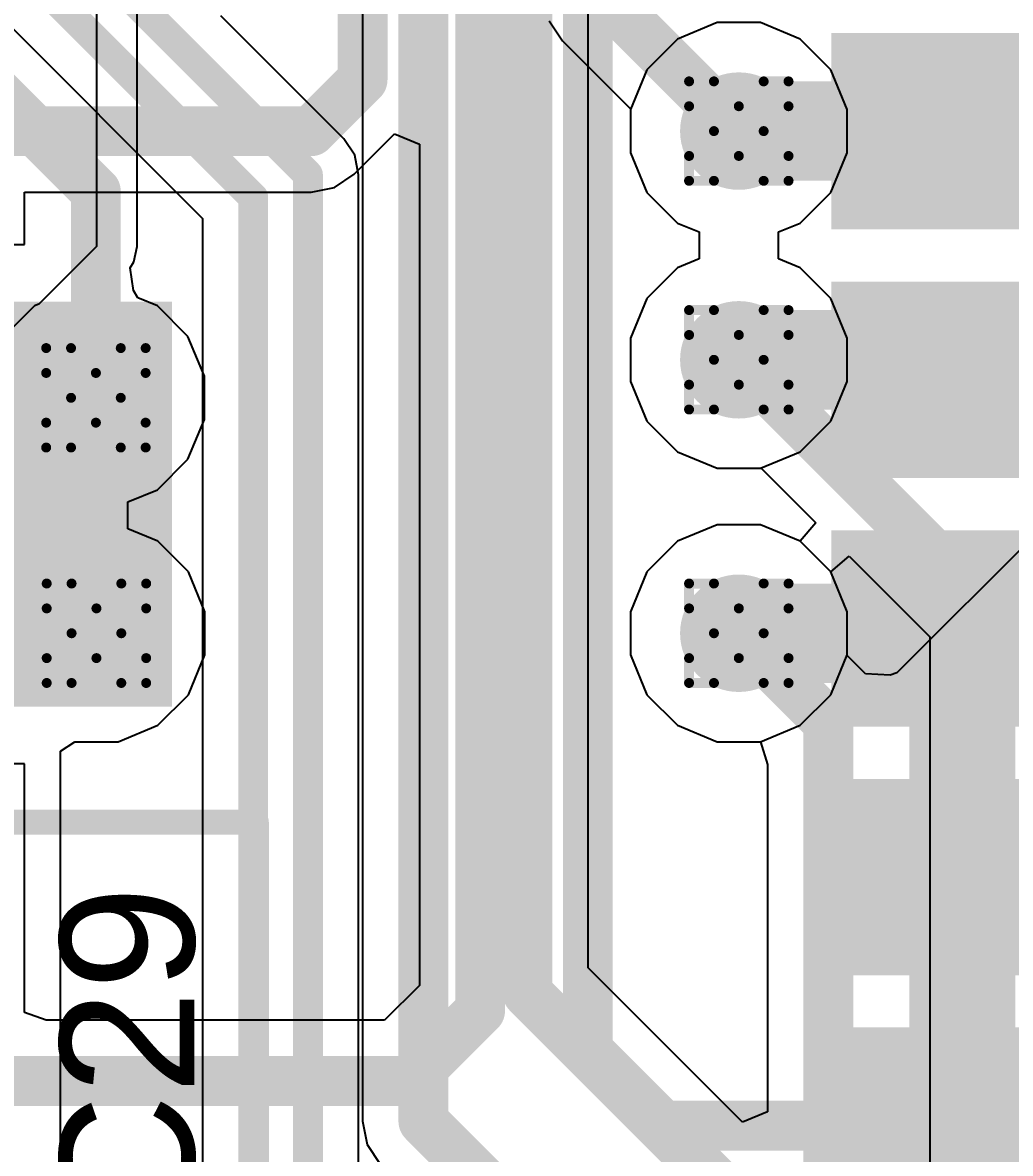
# Model space of a CAD drawing. Header units: inches. Extents: x -6 to 328, y -6 to 90.
# Drawn here: x 30.04 to 35.08, y 17.3 to 23.07 of the extents above; entities that cross this region are included whole.
import ezdxf

# ---------------------------------------------------------------- set-up
doc = ezdxf.new("R2010")
doc.units = ezdxf.units.IN
for name, color, linetype in [('Bottom Layer', 5, 'Continuous'), ('Bottom Paste', 16, 'Continuous'), ('Bottom Solder', 6, 'Continuous'), ('Drill Drawing', 1, 'Continuous'), ('GND', 76, 'Continuous'), ('PWR', 16, 'Continuous'), ('Top Layer', 1, 'Continuous'), ('Top Overlay', 2, 'Continuous'), ('Via Holes', 16, 'Continuous')]:
    doc.layers.add(name, color=color, linetype=linetype)
doc.styles.add('Arial', font='', dxfattribs={"height": 0.2})
doc.styles.get('Arial').set_extended_font_data('Arial')

# ---------------------------------------------------------------- blocks, each defined once
blk = doc.blocks.new('M55_7013242R_B_49')
at = {"layer": 'Bottom Layer'}
for points in [[(-7.385000469999999, 3.29999975), (-6.58499953, 3.29999975), (-6.58499953, 2.19999941), (-7.385000469999999, 2.19999941)], [(-6.115000469999999, 3.29999975), (-5.31499953, 3.29999975), (-5.31499953, 2.19999941), (-6.115000469999999, 2.19999941)], [(-4.84500047, 3.29999975), (-4.04499953, 3.29999975), (-4.04499953, 2.19999941), (-4.84500047, 2.19999941)], [(-3.57500047, 3.29999975), (-2.77499953, 3.29999975), (-2.77499953, 2.19999941), (-3.57500047, 2.19999941)], [(-2.30500047, 3.29999975), (-1.50499953, 3.29999975), (-1.50499953, 2.19999941), (-2.30500047, 2.19999941)]]:
    blk.add_hatch(color=5, dxfattribs=at).paths.add_polyline_path(points)
at = {"layer": 'Bottom Paste'}
for points in [[(-7.385000469999999, 3.29999975), (-6.58499953, 3.29999975), (-6.58499953, 2.19999941), (-7.385000469999999, 2.19999941)], [(-6.115000469999999, 3.29999975), (-5.31499953, 3.29999975), (-5.31499953, 2.19999941), (-6.115000469999999, 2.19999941)], [(-4.84500047, 3.29999975), (-4.04499953, 3.29999975), (-4.04499953, 2.19999941), (-4.84500047, 2.19999941)], [(-3.57500047, 3.29999975), (-2.77499953, 3.29999975), (-2.77499953, 2.19999941), (-3.57500047, 2.19999941)], [(-2.30500047, 3.29999975), (-1.50499953, 3.29999975), (-1.50499953, 2.19999941), (-2.30500047, 2.19999941)]]:
    blk.add_hatch(color=16, dxfattribs=at).paths.add_polyline_path(points)
at = {"layer": 'Bottom Solder'}
for points in [[(-7.486600469999999, 3.401599749999999), (-6.48339953, 3.401599749999999), (-6.48339953, 2.09839941), (-7.486600469999999, 2.09839941)], [(-6.216600469999999, 3.401599749999999), (-5.213399529999999, 3.401599749999999), (-5.213399529999999, 2.09839941), (-6.216600469999999, 2.09839941)], [(-4.94660047, 3.401599749999999), (-3.94339953, 3.401599749999999), (-3.94339953, 2.09839941), (-4.94660047, 2.09839941)], [(-3.676600469999999, 3.401599749999999), (-2.67339953, 3.401599749999999), (-2.67339953, 2.09839941), (-3.676600469999999, 2.09839941)], [(-2.40660047, 3.401599749999999), (-1.40339953, 3.401599749999999), (-1.40339953, 2.09839941), (-2.40660047, 2.09839941)]]:
    blk.add_hatch(color=6, dxfattribs=at).paths.add_polyline_path(points)

msp = doc.modelspace()

# ---------------------------------------------------------------- hatches: boundary and pattern name
at = {"layer": 'Bottom Layer'}
h = msp.add_hatch(color=5, dxfattribs=at)
edge = h.paths.add_edge_path()
edge.add_arc((33.6945859, 22.51943426), 0.2999994, 0, 360)
msp.add_hatch(color=5, dxfattribs=at).paths.add_polyline_path([(28.76898488, 19.57849526), (30.79898336, 19.57849526), (30.79898336, 21.64849874), (28.76898488, 21.64849874)])
h = msp.add_hatch(color=5, dxfattribs=at)
edge = h.paths.add_edge_path()
edge.add_arc((33.6945859, 21.35103426), 0.2999994, 0, 360)
h = msp.add_hatch(color=5, dxfattribs=at)
edge = h.paths.add_edge_path()
edge.add_arc((30.41104154, 21.15689952), 0.2999994, 0, 360)
h = msp.add_hatch(color=5, dxfattribs=at)
edge = h.paths.add_edge_path()
edge.add_arc((30.41369838, 19.95403426), 0.2999994, 0, 360)
h = msp.add_hatch(color=5, dxfattribs=at)
edge = h.paths.add_edge_path()
edge.add_arc((33.6945859, 19.95403426), 0.2999994, 0, 360)
at = {"layer": 'GND'}
h = msp.add_hatch(color=76, dxfattribs=at)
edge = h.paths.add_edge_path()
edge.add_arc((33.6945859, 22.51943426), 0.2999994, 0, 360)
h = msp.add_hatch(color=76, dxfattribs=at)
edge = h.paths.add_edge_path()
edge.add_arc((33.6945859, 21.35103426), 0.2999994, 0, 360)
h = msp.add_hatch(color=76, dxfattribs=at)
edge = h.paths.add_edge_path()
edge.add_arc((30.41104154, 21.15689952), 0.2999994, 0, 360)
h = msp.add_hatch(color=76, dxfattribs=at)
edge = h.paths.add_edge_path()
edge.add_arc((30.41369838, 19.95403426), 0.2999994, 0, 360)
h = msp.add_hatch(color=76, dxfattribs=at)
edge = h.paths.add_edge_path()
edge.add_arc((33.6945859, 19.95403426), 0.2999994, 0, 360)
at = {"layer": 'PWR'}
h = msp.add_hatch(color=16, dxfattribs=at)
edge = h.paths.add_edge_path()
edge.add_arc((33.6945859, 22.51943426), 0.2999994, 0, 360)
h = msp.add_hatch(color=16, dxfattribs=at)
edge = h.paths.add_edge_path()
edge.add_arc((33.6945859, 21.35103426), 0.2999994, 0, 360)
h = msp.add_hatch(color=16, dxfattribs=at)
edge = h.paths.add_edge_path()
edge.add_arc((30.41104154, 21.15689952), 0.2999994, 0, 360)
h = msp.add_hatch(color=16, dxfattribs=at)
edge = h.paths.add_edge_path()
edge.add_arc((30.41369838, 19.95403426), 0.2999994, 0, 360)
h = msp.add_hatch(color=16, dxfattribs=at)
edge = h.paths.add_edge_path()
edge.add_arc((33.6945859, 19.95403426), 0.2999994, 0, 360)
at = {"layer": 'Top Layer'}
h = msp.add_hatch(color=1, dxfattribs=at)
edge = h.paths.add_edge_path()
edge.add_arc((33.6945859, 22.51943426), 0.2999994, 0, 360)
h = msp.add_hatch(color=1, dxfattribs=at)
edge = h.paths.add_edge_path()
edge.add_arc((33.6945859, 21.35103426), 0.2999994, 0, 360)
h = msp.add_hatch(color=1, dxfattribs=at)
edge = h.paths.add_edge_path()
edge.add_arc((30.41104154, 21.15689952), 0.2999994, 0, 360)
h = msp.add_hatch(color=1, dxfattribs=at)
edge = h.paths.add_edge_path()
edge.add_arc((30.41369838, 19.95403426), 0.2999994, 0, 360)
h = msp.add_hatch(color=1, dxfattribs=at)
edge = h.paths.add_edge_path()
edge.add_arc((33.6945859, 19.95403426), 0.2999994, 0, 360)
at = {"layer": 'Via Holes'}
h = msp.add_hatch(color=7, dxfattribs=at)
edge = h.paths.add_edge_path()
edge.add_arc((33.6945859, 22.51943426), 0.1499997, 0, 360)
h = msp.add_hatch(color=7, dxfattribs=at)
edge = h.paths.add_edge_path()
edge.add_arc((33.6945859, 21.35103426), 0.1499997, 0, 360)
h = msp.add_hatch(color=7, dxfattribs=at)
edge = h.paths.add_edge_path()
edge.add_arc((30.41104154, 21.15689952), 0.1499997, 0, 360)
h = msp.add_hatch(color=7, dxfattribs=at)
edge = h.paths.add_edge_path()
edge.add_arc((30.41369838, 19.95403426), 0.1499997, 0, 360)
h = msp.add_hatch(color=7, dxfattribs=at)
edge = h.paths.add_edge_path()
edge.add_arc((33.6945859, 19.95403426), 0.1499997, 0, 360)

# ---------------------------------------------------------------- linework, layer by layer
at = {"layer": 'Bottom Layer'}
for p, q in [((31.73007624, 22.2987489), (31.93601436, 22.50468702)), ((31.93601436, 22.50468702), (32.06301436, 22.45208108)), ((32.06301436, 22.45208108), (32.06301436, 18.15521134)), ((31.62925602, 22.23138048), (31.73007624, 22.2987489)), ((30.04678522, 21.9406978), (30.04678522, 22.20772546)), ((30.04678522, 22.20772546), (31.51032814, 22.20772546)), ((31.51032814, 22.20772546), (31.62925602, 22.23138048)), ((28.59118742, 21.9406978), (30.04678522, 21.9406978)), ((30.04678522, 19.2862962), (28.66372474, 19.2862962)), ((30.04678522, 18.1432962), (30.04678522, 19.2862962)), ((30.04678776, 18.13070034), (30.04678522, 18.1432962)), ((32.06301436, 18.15521134), (31.8850772, 17.97727418)), ((30.0467903, 18.13070034), (30.04678776, 18.13070034)), ((30.0467903, 18.01629874), (30.0467903, 18.13070034)), ((30.15762574, 17.97727418), (30.0467903, 18.01629874)), ((31.8850772, 17.97727418), (30.15762574, 17.97727418))]:
    msp.add_line(p, q, dxfattribs=at)
for points in [[(32.92336062, 17.8226593, 0.254, 0.254, 0), (32.92336062, 25.79603426, 0.254, 0.254, 0)], [(32.37378589999999, 18.02648668, 0.254, 0.254, 0), (32.37378589999999, 25.12420172, 0.254, 0.254, 0)], [(31.77330958, 22.78147844, 0.254, 0.254, 0), (31.77330958, 24.56300904, 0.254, 0.254, 0)], [(31.51032814, 22.518497, 0.254, 0.254, 0), (31.77330958, 22.78147844, 0.254, 0.254, 0)], [(33.6945859, 22.51943426, 0.508, 0.508, 0), (34.81804821999999, 22.51943426, 0.508, 0.508, 0)], [(29.31898632, 22.518497, 0.254, 0.254, 0), (31.51032814, 22.518497, 0.254, 0.254, 0)], [(34.81804821999999, 22.51943426, 0.254, 0.254, 0), (34.81898547999999, 22.518497, 0.254, 0.254, 0)], [(33.6945859, 21.35103426, 0.508, 0.508, 0), (34.71644822, 21.35103426, 0.508, 0.508, 0)], [(34.71644822, 21.35103426, 0.254, 0.254, 0), (34.81898547999999, 21.248497, 0.254, 0.254, 0)], [(30.41104154, 20.92055252, 0.3809999999999999, 0.3809999999999999, 0), (30.41104154, 21.15689952, 0.3809999999999999, 0.3809999999999999, 0)], [(29.58185092, 20.0913619, 0.3809999999999999, 0.3809999999999999, 0), (30.41104154, 20.92055252, 0.3809999999999999, 0.3809999999999999, 0)], [(33.6945859, 19.95403426, 0.508, 0.508, 0), (34.79452274, 19.95403426, 0.508, 0.508, 0)], [(34.79452274, 19.95403426, 0.254, 0.254, 0), (34.81898547999999, 19.978497, 0.254, 0.254, 0)], [(34.81898547999999, 18.708497, 0.508, 0.508, 0), (35.6757859, 18.708497, 0.508, 0.508, 0)], [(34.54598374, 18.43549526, 0.254, 0.254, 0), (34.81898547999999, 18.708497, 0.254, 0.254, 0)], [(32.01380185999999, 17.66650264, 0.254, 0.254, 0), (32.37378589999999, 18.02648668, 0.254, 0.254, 0)], [(32.92336062, 17.8226593, 0.254, 0.254, 0), (33.30752292, 17.438497, 0.254, 0.254, 0)], [(29.54699196, 17.66650264, 0.254, 0.254, 0), (32.01380185999999, 17.66650264, 0.254, 0.254, 0)], [(33.30752292, 17.438497, 0.254, 0.254, 0), (34.81898547999999, 17.438497, 0.254, 0.254, 0)]]:
    msp.add_lwpolyline(points, format="xyseb", dxfattribs=at)
for points in [[(31.70980958, 22.78147844, 0.127, 0.127, 1), (31.83680958, 22.78147844, 0.127, 0.127, 1)], [(31.70980958, 22.78147844, 0.127, 0.127, 1), (31.83680958, 22.78147844, 0.127, 0.127, 1)], [(33.5675859, 22.51943426, 0.254, 0.254, 1), (33.8215859, 22.51943426, 0.254, 0.254, 1)], [(34.69104822, 22.51943426, 0.254, 0.254, 1), (34.94504822, 22.51943426, 0.254, 0.254, 1)], [(31.44682813999999, 22.518497, 0.127, 0.127, 1), (31.57382814, 22.518497, 0.127, 0.127, 1)], [(31.44682813999999, 22.518497, 0.127, 0.127, 1), (31.57382814, 22.518497, 0.127, 0.127, 1)], [(34.75454822, 22.51943426, 0.127, 0.127, 1), (34.88154822, 22.51943426, 0.127, 0.127, 1)], [(34.75548548, 22.518497, 0.127, 0.127, 1), (34.88248548, 22.518497, 0.127, 0.127, 1)], [(33.5675859, 21.35103426, 0.254, 0.254, 1), (33.8215859, 21.35103426, 0.254, 0.254, 1)], [(34.58944822, 21.35103426, 0.254, 0.254, 1), (34.84344822, 21.35103426, 0.254, 0.254, 1)], [(34.65294822, 21.35103426, 0.127, 0.127, 1), (34.77994821999999, 21.35103426, 0.127, 0.127, 1)], [(34.75548548, 21.248497, 0.127, 0.127, 1), (34.88248548, 21.248497, 0.127, 0.127, 1)], [(30.31579154, 21.15689952, 0.1905, 0.1905, 1), (30.50629154, 21.15689952, 0.1905, 0.1905, 1)], [(30.31579154, 20.92055252, 0.1905, 0.1905, 1), (30.50629154, 20.92055252, 0.1905, 0.1905, 1)], [(30.31579154, 20.92055252, 0.1905, 0.1905, 1), (30.50629154, 20.92055252, 0.1905, 0.1905, 1)], [(33.5675859, 19.95403426, 0.254, 0.254, 1), (33.8215859, 19.95403426, 0.254, 0.254, 1)], [(34.66752274, 19.95403426, 0.254, 0.254, 1), (34.92152274, 19.95403426, 0.254, 0.254, 1)], [(34.75548548, 19.978497, 0.127, 0.127, 1), (34.88248548, 19.978497, 0.127, 0.127, 1)], [(34.73102273999999, 19.95403426, 0.127, 0.127, 1), (34.85802274, 19.95403426, 0.127, 0.127, 1)], [(34.69198548, 18.708497, 0.254, 0.254, 1), (34.94598548, 18.708497, 0.254, 0.254, 1)], [(34.75548548, 18.708497, 0.127, 0.127, 1), (34.88248548, 18.708497, 0.127, 0.127, 1)], [(34.48248374, 18.43549526, 0.127, 0.127, 1), (34.60948373999999, 18.43549526, 0.127, 0.127, 1)], [(32.3102859, 18.02648668, 0.127, 0.127, 1), (32.4372859, 18.02648668, 0.127, 0.127, 1)], [(32.3102859, 18.02648668, 0.127, 0.127, 1), (32.4372859, 18.02648668, 0.127, 0.127, 1)], [(32.85986062, 17.8226593, 0.127, 0.127, 1), (32.98686062, 17.8226593, 0.127, 0.127, 1)], [(32.85986062, 17.8226593, 0.127, 0.127, 1), (32.98686062, 17.8226593, 0.127, 0.127, 1)], [(31.95030186, 17.66650264, 0.127, 0.127, 1), (32.07730186, 17.66650264, 0.127, 0.127, 1)], [(31.95030186, 17.66650264, 0.127, 0.127, 1), (32.07730186, 17.66650264, 0.127, 0.127, 1)], [(33.24402292, 17.438497, 0.127, 0.127, 1), (33.37102292, 17.438497, 0.127, 0.127, 1)], [(33.24402292, 17.438497, 0.127, 0.127, 1), (33.37102292, 17.438497, 0.127, 0.127, 1)], [(34.75548548, 17.438497, 0.127, 0.127, 1), (34.88248548, 17.438497, 0.127, 0.127, 1)]]:
    msp.add_lwpolyline(points, format="xyseb", close=True, dxfattribs=at)
at = {"layer": 'Drill Drawing'}
for points in [[(33.44058589999999, 22.64643426, 0.0508, 0.0508, 0), (33.44058589999999, 22.77343426, 0.0508, 0.0508, 0)], [(33.44058589999999, 22.77343426, 0.0508, 0.0508, 0), (33.5675859, 22.77343426, 0.0508, 0.0508, 0)], [(33.5675859, 22.77343426, 0.0508, 0.0508, 0), (33.6945859, 22.64643426, 0.0508, 0.0508, 0)], [(33.6945859, 22.64643426, 0.0508, 0.0508, 0), (33.8215859, 22.77343426, 0.0508, 0.0508, 0)], [(33.8215859, 22.77343426, 0.0508, 0.0508, 0), (33.9485859, 22.77343426, 0.0508, 0.0508, 0)], [(33.9485859, 22.64643426, 0.0508, 0.0508, 0), (33.9485859, 22.77343426, 0.0508, 0.0508, 0)], [(33.44058589999999, 22.64643426, 0.0508, 0.0508, 0), (33.5675859, 22.51943426, 0.0508, 0.0508, 0)], [(33.8215859, 22.51943426, 0.0508, 0.0508, 0), (33.9485859, 22.64643426, 0.0508, 0.0508, 0)], [(33.44058589999999, 22.39243426, 0.0508, 0.0508, 0), (33.5675859, 22.51943426, 0.0508, 0.0508, 0)], [(33.8215859, 22.51943426, 0.0508, 0.0508, 0), (33.9485859, 22.39243426, 0.0508, 0.0508, 0)], [(33.44058589999999, 22.26543426, 0.0508, 0.0508, 0), (33.44058589999999, 22.39243426, 0.0508, 0.0508, 0)], [(33.5675859, 22.26543426, 0.0508, 0.0508, 0), (33.6945859, 22.39243426, 0.0508, 0.0508, 0)], [(33.6945859, 22.39243426, 0.0508, 0.0508, 0), (33.8215859, 22.26543426, 0.0508, 0.0508, 0)], [(33.9485859, 22.26543426, 0.0508, 0.0508, 0), (33.9485859, 22.39243426, 0.0508, 0.0508, 0)], [(33.44058589999999, 22.26543426, 0.0508, 0.0508, 0), (33.5675859, 22.26543426, 0.0508, 0.0508, 0)], [(33.8215859, 22.26543426, 0.0508, 0.0508, 0), (33.9485859, 22.26543426, 0.0508, 0.0508, 0)], [(33.44058589999999, 21.47803426, 0.0508, 0.0508, 0), (33.44058589999999, 21.60503426, 0.0508, 0.0508, 0)], [(33.44058589999999, 21.60503426, 0.0508, 0.0508, 0), (33.5675859, 21.60503426, 0.0508, 0.0508, 0)], [(33.5675859, 21.60503426, 0.0508, 0.0508, 0), (33.6945859, 21.47803426, 0.0508, 0.0508, 0)], [(33.6945859, 21.47803426, 0.0508, 0.0508, 0), (33.8215859, 21.60503426, 0.0508, 0.0508, 0)], [(33.8215859, 21.60503426, 0.0508, 0.0508, 0), (33.9485859, 21.60503426, 0.0508, 0.0508, 0)], [(33.9485859, 21.47803426, 0.0508, 0.0508, 0), (33.9485859, 21.60503426, 0.0508, 0.0508, 0)], [(33.44058589999999, 21.47803426, 0.0508, 0.0508, 0), (33.5675859, 21.35103426, 0.0508, 0.0508, 0)], [(33.8215859, 21.35103426, 0.0508, 0.0508, 0), (33.9485859, 21.47803426, 0.0508, 0.0508, 0)], [(30.15704154, 21.28389952, 0.0508, 0.0508, 0), (30.15704154, 21.41089952, 0.0508, 0.0508, 0)], [(30.15704154, 21.41089952, 0.0508, 0.0508, 0), (30.28404154, 21.41089952, 0.0508, 0.0508, 0)], [(30.28404154, 21.41089952, 0.0508, 0.0508, 0), (30.41104154, 21.28389952, 0.0508, 0.0508, 0)], [(30.41104154, 21.28389952, 0.0508, 0.0508, 0), (30.53804154, 21.41089952, 0.0508, 0.0508, 0)], [(30.53804154, 21.41089952, 0.0508, 0.0508, 0), (30.66504154, 21.41089952, 0.0508, 0.0508, 0)], [(30.66504154, 21.28389952, 0.0508, 0.0508, 0), (30.66504154, 21.41089952, 0.0508, 0.0508, 0)], [(33.44058589999999, 21.22403426, 0.0508, 0.0508, 0), (33.5675859, 21.35103426, 0.0508, 0.0508, 0)], [(33.8215859, 21.35103426, 0.0508, 0.0508, 0), (33.9485859, 21.22403426, 0.0508, 0.0508, 0)], [(30.15704154, 21.28389952, 0.0508, 0.0508, 0), (30.28404154, 21.15689952, 0.0508, 0.0508, 0)], [(30.53804154, 21.15689952, 0.0508, 0.0508, 0), (30.66504154, 21.28389952, 0.0508, 0.0508, 0)], [(33.44058589999999, 21.09703426, 0.0508, 0.0508, 0), (33.44058589999999, 21.22403426, 0.0508, 0.0508, 0)], [(33.5675859, 21.09703426, 0.0508, 0.0508, 0), (33.6945859, 21.22403426, 0.0508, 0.0508, 0)], [(33.6945859, 21.22403426, 0.0508, 0.0508, 0), (33.8215859, 21.09703426, 0.0508, 0.0508, 0)], [(33.9485859, 21.09703426, 0.0508, 0.0508, 0), (33.9485859, 21.22403426, 0.0508, 0.0508, 0)], [(30.15704154, 21.02989952, 0.0508, 0.0508, 0), (30.28404154, 21.15689952, 0.0508, 0.0508, 0)], [(30.53804154, 21.15689952, 0.0508, 0.0508, 0), (30.66504154, 21.02989952, 0.0508, 0.0508, 0)], [(33.44058589999999, 21.09703426, 0.0508, 0.0508, 0), (33.5675859, 21.09703426, 0.0508, 0.0508, 0)], [(33.8215859, 21.09703426, 0.0508, 0.0508, 0), (33.9485859, 21.09703426, 0.0508, 0.0508, 0)], [(30.15704154, 20.90289952, 0.0508, 0.0508, 0), (30.15704154, 21.02989952, 0.0508, 0.0508, 0)], [(30.28404154, 20.90289952, 0.0508, 0.0508, 0), (30.41104154, 21.02989952, 0.0508, 0.0508, 0)], [(30.41104154, 21.02989952, 0.0508, 0.0508, 0), (30.53804154, 20.90289952, 0.0508, 0.0508, 0)], [(30.66504154, 20.90289952, 0.0508, 0.0508, 0), (30.66504154, 21.02989952, 0.0508, 0.0508, 0)], [(30.15704154, 20.90289952, 0.0508, 0.0508, 0), (30.28404154, 20.90289952, 0.0508, 0.0508, 0)], [(30.53804154, 20.90289952, 0.0508, 0.0508, 0), (30.66504154, 20.90289952, 0.0508, 0.0508, 0)], [(30.15969838, 20.08103426, 0.0508, 0.0508, 0), (30.15969838, 20.20803426, 0.0508, 0.0508, 0)], [(30.15969838, 20.20803426, 0.0508, 0.0508, 0), (30.28669838, 20.20803426, 0.0508, 0.0508, 0)], [(30.28669838, 20.20803426, 0.0508, 0.0508, 0), (30.41369838, 20.08103426, 0.0508, 0.0508, 0)], [(30.41369838, 20.08103426, 0.0508, 0.0508, 0), (30.54069837999999, 20.20803426, 0.0508, 0.0508, 0)], [(30.54069837999999, 20.20803426, 0.0508, 0.0508, 0), (30.66769838, 20.20803426, 0.0508, 0.0508, 0)], [(30.66769838, 20.08103426, 0.0508, 0.0508, 0), (30.66769838, 20.20803426, 0.0508, 0.0508, 0)], [(33.44058589999999, 20.08103426, 0.0508, 0.0508, 0), (33.44058589999999, 20.20803426, 0.0508, 0.0508, 0)], [(33.44058589999999, 20.20803426, 0.0508, 0.0508, 0), (33.5675859, 20.20803426, 0.0508, 0.0508, 0)], [(33.5675859, 20.20803426, 0.0508, 0.0508, 0), (33.6945859, 20.08103426, 0.0508, 0.0508, 0)], [(33.6945859, 20.08103426, 0.0508, 0.0508, 0), (33.8215859, 20.20803426, 0.0508, 0.0508, 0)], [(33.8215859, 20.20803426, 0.0508, 0.0508, 0), (33.9485859, 20.20803426, 0.0508, 0.0508, 0)], [(33.9485859, 20.08103426, 0.0508, 0.0508, 0), (33.9485859, 20.20803426, 0.0508, 0.0508, 0)], [(30.15969838, 20.08103426, 0.0508, 0.0508, 0), (30.28669838, 19.95403426, 0.0508, 0.0508, 0)], [(30.54069837999999, 19.95403426, 0.0508, 0.0508, 0), (30.66769838, 20.08103426, 0.0508, 0.0508, 0)], [(33.44058589999999, 20.08103426, 0.0508, 0.0508, 0), (33.5675859, 19.95403426, 0.0508, 0.0508, 0)], [(33.8215859, 19.95403426, 0.0508, 0.0508, 0), (33.9485859, 20.08103426, 0.0508, 0.0508, 0)], [(30.15969838, 19.82703426, 0.0508, 0.0508, 0), (30.28669838, 19.95403426, 0.0508, 0.0508, 0)], [(30.54069837999999, 19.95403426, 0.0508, 0.0508, 0), (30.66769838, 19.82703426, 0.0508, 0.0508, 0)], [(33.44058589999999, 19.82703426, 0.0508, 0.0508, 0), (33.5675859, 19.95403426, 0.0508, 0.0508, 0)], [(33.8215859, 19.95403426, 0.0508, 0.0508, 0), (33.9485859, 19.82703426, 0.0508, 0.0508, 0)], [(30.15969838, 19.70003426, 0.0508, 0.0508, 0), (30.15969838, 19.82703426, 0.0508, 0.0508, 0)], [(30.28669838, 19.70003426, 0.0508, 0.0508, 0), (30.41369838, 19.82703426, 0.0508, 0.0508, 0)], [(30.41369838, 19.82703426, 0.0508, 0.0508, 0), (30.54069837999999, 19.70003426, 0.0508, 0.0508, 0)], [(30.66769838, 19.70003426, 0.0508, 0.0508, 0), (30.66769838, 19.82703426, 0.0508, 0.0508, 0)], [(33.44058589999999, 19.70003426, 0.0508, 0.0508, 0), (33.44058589999999, 19.82703426, 0.0508, 0.0508, 0)], [(33.5675859, 19.70003426, 0.0508, 0.0508, 0), (33.6945859, 19.82703426, 0.0508, 0.0508, 0)], [(33.6945859, 19.82703426, 0.0508, 0.0508, 0), (33.8215859, 19.70003426, 0.0508, 0.0508, 0)], [(33.9485859, 19.70003426, 0.0508, 0.0508, 0), (33.9485859, 19.82703426, 0.0508, 0.0508, 0)], [(30.15969838, 19.70003426, 0.0508, 0.0508, 0), (30.28669838, 19.70003426, 0.0508, 0.0508, 0)], [(30.54069837999999, 19.70003426, 0.0508, 0.0508, 0), (30.66769838, 19.70003426, 0.0508, 0.0508, 0)], [(33.44058589999999, 19.70003426, 0.0508, 0.0508, 0), (33.5675859, 19.70003426, 0.0508, 0.0508, 0)], [(33.8215859, 19.70003426, 0.0508, 0.0508, 0), (33.9485859, 19.70003426, 0.0508, 0.0508, 0)]]:
    msp.add_lwpolyline(points, format="xyseb", dxfattribs=at)
for points in [[(33.4278859, 22.77343426, 0.0254, 0.0254, 1), (33.4532859, 22.77343426, 0.0254, 0.0254, 1)], [(33.4278859, 22.77343426, 0.0254, 0.0254, 1), (33.4532859, 22.77343426, 0.0254, 0.0254, 1)], [(33.5548859, 22.77343426, 0.0254, 0.0254, 1), (33.5802859, 22.77343426, 0.0254, 0.0254, 1)], [(33.5548859, 22.77343426, 0.0254, 0.0254, 1), (33.5802859, 22.77343426, 0.0254, 0.0254, 1)], [(33.80888589999999, 22.77343426, 0.0254, 0.0254, 1), (33.8342859, 22.77343426, 0.0254, 0.0254, 1)], [(33.80888589999999, 22.77343426, 0.0254, 0.0254, 1), (33.8342859, 22.77343426, 0.0254, 0.0254, 1)], [(33.9358859, 22.77343426, 0.0254, 0.0254, 1), (33.96128589999999, 22.77343426, 0.0254, 0.0254, 1)], [(33.9358859, 22.77343426, 0.0254, 0.0254, 1), (33.96128589999999, 22.77343426, 0.0254, 0.0254, 1)], [(33.4278859, 22.64643426, 0.0254, 0.0254, 1), (33.4532859, 22.64643426, 0.0254, 0.0254, 1)], [(33.4278859, 22.64643426, 0.0254, 0.0254, 1), (33.4532859, 22.64643426, 0.0254, 0.0254, 1)], [(33.6818859, 22.64643426, 0.0254, 0.0254, 1), (33.7072859, 22.64643426, 0.0254, 0.0254, 1)], [(33.6818859, 22.64643426, 0.0254, 0.0254, 1), (33.7072859, 22.64643426, 0.0254, 0.0254, 1)], [(33.9358859, 22.64643426, 0.0254, 0.0254, 1), (33.96128589999999, 22.64643426, 0.0254, 0.0254, 1)], [(33.9358859, 22.64643426, 0.0254, 0.0254, 1), (33.96128589999999, 22.64643426, 0.0254, 0.0254, 1)], [(33.5548859, 22.51943426, 0.0254, 0.0254, 1), (33.5802859, 22.51943426, 0.0254, 0.0254, 1)], [(33.5548859, 22.51943426, 0.0254, 0.0254, 1), (33.5802859, 22.51943426, 0.0254, 0.0254, 1)], [(33.80888589999999, 22.51943426, 0.0254, 0.0254, 1), (33.8342859, 22.51943426, 0.0254, 0.0254, 1)], [(33.80888589999999, 22.51943426, 0.0254, 0.0254, 1), (33.8342859, 22.51943426, 0.0254, 0.0254, 1)], [(33.4278859, 22.39243426, 0.0254, 0.0254, 1), (33.4532859, 22.39243426, 0.0254, 0.0254, 1)], [(33.4278859, 22.39243426, 0.0254, 0.0254, 1), (33.4532859, 22.39243426, 0.0254, 0.0254, 1)], [(33.6818859, 22.39243426, 0.0254, 0.0254, 1), (33.7072859, 22.39243426, 0.0254, 0.0254, 1)], [(33.6818859, 22.39243426, 0.0254, 0.0254, 1), (33.7072859, 22.39243426, 0.0254, 0.0254, 1)], [(33.9358859, 22.39243426, 0.0254, 0.0254, 1), (33.96128589999999, 22.39243426, 0.0254, 0.0254, 1)], [(33.9358859, 22.39243426, 0.0254, 0.0254, 1), (33.96128589999999, 22.39243426, 0.0254, 0.0254, 1)], [(33.4278859, 22.26543426, 0.0254, 0.0254, 1), (33.4532859, 22.26543426, 0.0254, 0.0254, 1)], [(33.4278859, 22.26543426, 0.0254, 0.0254, 1), (33.4532859, 22.26543426, 0.0254, 0.0254, 1)], [(33.5548859, 22.26543426, 0.0254, 0.0254, 1), (33.5802859, 22.26543426, 0.0254, 0.0254, 1)], [(33.5548859, 22.26543426, 0.0254, 0.0254, 1), (33.5802859, 22.26543426, 0.0254, 0.0254, 1)], [(33.80888589999999, 22.26543426, 0.0254, 0.0254, 1), (33.8342859, 22.26543426, 0.0254, 0.0254, 1)], [(33.80888589999999, 22.26543426, 0.0254, 0.0254, 1), (33.8342859, 22.26543426, 0.0254, 0.0254, 1)], [(33.9358859, 22.26543426, 0.0254, 0.0254, 1), (33.96128589999999, 22.26543426, 0.0254, 0.0254, 1)], [(33.9358859, 22.26543426, 0.0254, 0.0254, 1), (33.96128589999999, 22.26543426, 0.0254, 0.0254, 1)], [(33.4278859, 21.60503426, 0.0254, 0.0254, 1), (33.4532859, 21.60503426, 0.0254, 0.0254, 1)], [(33.4278859, 21.60503426, 0.0254, 0.0254, 1), (33.4532859, 21.60503426, 0.0254, 0.0254, 1)], [(33.5548859, 21.60503426, 0.0254, 0.0254, 1), (33.5802859, 21.60503426, 0.0254, 0.0254, 1)], [(33.5548859, 21.60503426, 0.0254, 0.0254, 1), (33.5802859, 21.60503426, 0.0254, 0.0254, 1)], [(33.80888589999999, 21.60503426, 0.0254, 0.0254, 1), (33.8342859, 21.60503426, 0.0254, 0.0254, 1)], [(33.80888589999999, 21.60503426, 0.0254, 0.0254, 1), (33.8342859, 21.60503426, 0.0254, 0.0254, 1)], [(33.9358859, 21.60503426, 0.0254, 0.0254, 1), (33.96128589999999, 21.60503426, 0.0254, 0.0254, 1)], [(33.9358859, 21.60503426, 0.0254, 0.0254, 1), (33.96128589999999, 21.60503426, 0.0254, 0.0254, 1)], [(33.4278859, 21.47803426, 0.0254, 0.0254, 1), (33.4532859, 21.47803426, 0.0254, 0.0254, 1)], [(33.4278859, 21.47803426, 0.0254, 0.0254, 1), (33.4532859, 21.47803426, 0.0254, 0.0254, 1)], [(33.6818859, 21.47803426, 0.0254, 0.0254, 1), (33.7072859, 21.47803426, 0.0254, 0.0254, 1)], [(33.6818859, 21.47803426, 0.0254, 0.0254, 1), (33.7072859, 21.47803426, 0.0254, 0.0254, 1)], [(33.9358859, 21.47803426, 0.0254, 0.0254, 1), (33.96128589999999, 21.47803426, 0.0254, 0.0254, 1)], [(33.9358859, 21.47803426, 0.0254, 0.0254, 1), (33.96128589999999, 21.47803426, 0.0254, 0.0254, 1)], [(30.14434154, 21.41089952, 0.0254, 0.0254, 1), (30.16974154, 21.41089952, 0.0254, 0.0254, 1)], [(30.14434154, 21.41089952, 0.0254, 0.0254, 1), (30.16974154, 21.41089952, 0.0254, 0.0254, 1)], [(30.27134154, 21.41089952, 0.0254, 0.0254, 1), (30.29674154, 21.41089952, 0.0254, 0.0254, 1)], [(30.27134154, 21.41089952, 0.0254, 0.0254, 1), (30.29674154, 21.41089952, 0.0254, 0.0254, 1)], [(30.52534154, 21.41089952, 0.0254, 0.0254, 1), (30.55074154, 21.41089952, 0.0254, 0.0254, 1)], [(30.52534154, 21.41089952, 0.0254, 0.0254, 1), (30.55074154, 21.41089952, 0.0254, 0.0254, 1)], [(30.65234154, 21.41089952, 0.0254, 0.0254, 1), (30.67774154, 21.41089952, 0.0254, 0.0254, 1)], [(30.65234154, 21.41089952, 0.0254, 0.0254, 1), (30.67774154, 21.41089952, 0.0254, 0.0254, 1)], [(33.5548859, 21.35103426, 0.0254, 0.0254, 1), (33.5802859, 21.35103426, 0.0254, 0.0254, 1)], [(33.5548859, 21.35103426, 0.0254, 0.0254, 1), (33.5802859, 21.35103426, 0.0254, 0.0254, 1)], [(33.80888589999999, 21.35103426, 0.0254, 0.0254, 1), (33.8342859, 21.35103426, 0.0254, 0.0254, 1)], [(33.80888589999999, 21.35103426, 0.0254, 0.0254, 1), (33.8342859, 21.35103426, 0.0254, 0.0254, 1)], [(30.14434154, 21.28389952, 0.0254, 0.0254, 1), (30.16974154, 21.28389952, 0.0254, 0.0254, 1)], [(30.14434154, 21.28389952, 0.0254, 0.0254, 1), (30.16974154, 21.28389952, 0.0254, 0.0254, 1)], [(30.39834154, 21.28389952, 0.0254, 0.0254, 1), (30.42374154, 21.28389952, 0.0254, 0.0254, 1)], [(30.39834154, 21.28389952, 0.0254, 0.0254, 1), (30.42374154, 21.28389952, 0.0254, 0.0254, 1)], [(30.65234154, 21.28389952, 0.0254, 0.0254, 1), (30.67774154, 21.28389952, 0.0254, 0.0254, 1)], [(30.65234154, 21.28389952, 0.0254, 0.0254, 1), (30.67774154, 21.28389952, 0.0254, 0.0254, 1)], [(33.4278859, 21.22403426, 0.0254, 0.0254, 1), (33.4532859, 21.22403426, 0.0254, 0.0254, 1)], [(33.4278859, 21.22403426, 0.0254, 0.0254, 1), (33.4532859, 21.22403426, 0.0254, 0.0254, 1)], [(33.6818859, 21.22403426, 0.0254, 0.0254, 1), (33.7072859, 21.22403426, 0.0254, 0.0254, 1)], [(33.6818859, 21.22403426, 0.0254, 0.0254, 1), (33.7072859, 21.22403426, 0.0254, 0.0254, 1)], [(33.9358859, 21.22403426, 0.0254, 0.0254, 1), (33.96128589999999, 21.22403426, 0.0254, 0.0254, 1)], [(33.9358859, 21.22403426, 0.0254, 0.0254, 1), (33.96128589999999, 21.22403426, 0.0254, 0.0254, 1)], [(30.27134154, 21.15689952, 0.0254, 0.0254, 1), (30.29674154, 21.15689952, 0.0254, 0.0254, 1)], [(30.27134154, 21.15689952, 0.0254, 0.0254, 1), (30.29674154, 21.15689952, 0.0254, 0.0254, 1)], [(30.52534154, 21.15689952, 0.0254, 0.0254, 1), (30.55074154, 21.15689952, 0.0254, 0.0254, 1)], [(30.52534154, 21.15689952, 0.0254, 0.0254, 1), (30.55074154, 21.15689952, 0.0254, 0.0254, 1)], [(33.4278859, 21.09703426, 0.0254, 0.0254, 1), (33.4532859, 21.09703426, 0.0254, 0.0254, 1)], [(33.4278859, 21.09703426, 0.0254, 0.0254, 1), (33.4532859, 21.09703426, 0.0254, 0.0254, 1)], [(33.5548859, 21.09703426, 0.0254, 0.0254, 1), (33.5802859, 21.09703426, 0.0254, 0.0254, 1)], [(33.5548859, 21.09703426, 0.0254, 0.0254, 1), (33.5802859, 21.09703426, 0.0254, 0.0254, 1)], [(33.80888589999999, 21.09703426, 0.0254, 0.0254, 1), (33.8342859, 21.09703426, 0.0254, 0.0254, 1)], [(33.80888589999999, 21.09703426, 0.0254, 0.0254, 1), (33.8342859, 21.09703426, 0.0254, 0.0254, 1)], [(33.9358859, 21.09703426, 0.0254, 0.0254, 1), (33.96128589999999, 21.09703426, 0.0254, 0.0254, 1)], [(33.9358859, 21.09703426, 0.0254, 0.0254, 1), (33.96128589999999, 21.09703426, 0.0254, 0.0254, 1)], [(30.14434154, 21.02989952, 0.0254, 0.0254, 1), (30.16974154, 21.02989952, 0.0254, 0.0254, 1)], [(30.14434154, 21.02989952, 0.0254, 0.0254, 1), (30.16974154, 21.02989952, 0.0254, 0.0254, 1)], [(30.39834154, 21.02989952, 0.0254, 0.0254, 1), (30.42374154, 21.02989952, 0.0254, 0.0254, 1)], [(30.39834154, 21.02989952, 0.0254, 0.0254, 1), (30.42374154, 21.02989952, 0.0254, 0.0254, 1)], [(30.65234154, 21.02989952, 0.0254, 0.0254, 1), (30.67774154, 21.02989952, 0.0254, 0.0254, 1)], [(30.65234154, 21.02989952, 0.0254, 0.0254, 1), (30.67774154, 21.02989952, 0.0254, 0.0254, 1)], [(30.14434154, 20.90289952, 0.0254, 0.0254, 1), (30.16974154, 20.90289952, 0.0254, 0.0254, 1)], [(30.14434154, 20.90289952, 0.0254, 0.0254, 1), (30.16974154, 20.90289952, 0.0254, 0.0254, 1)], [(30.27134154, 20.90289952, 0.0254, 0.0254, 1), (30.29674154, 20.90289952, 0.0254, 0.0254, 1)], [(30.27134154, 20.90289952, 0.0254, 0.0254, 1), (30.29674154, 20.90289952, 0.0254, 0.0254, 1)], [(30.52534154, 20.90289952, 0.0254, 0.0254, 1), (30.55074154, 20.90289952, 0.0254, 0.0254, 1)], [(30.52534154, 20.90289952, 0.0254, 0.0254, 1), (30.55074154, 20.90289952, 0.0254, 0.0254, 1)], [(30.65234154, 20.90289952, 0.0254, 0.0254, 1), (30.67774154, 20.90289952, 0.0254, 0.0254, 1)], [(30.65234154, 20.90289952, 0.0254, 0.0254, 1), (30.67774154, 20.90289952, 0.0254, 0.0254, 1)], [(30.14699838, 20.20803426, 0.0254, 0.0254, 1), (30.17239838, 20.20803426, 0.0254, 0.0254, 1)], [(30.14699838, 20.20803426, 0.0254, 0.0254, 1), (30.17239838, 20.20803426, 0.0254, 0.0254, 1)], [(30.27399838, 20.20803426, 0.0254, 0.0254, 1), (30.29939838, 20.20803426, 0.0254, 0.0254, 1)], [(30.27399838, 20.20803426, 0.0254, 0.0254, 1), (30.29939838, 20.20803426, 0.0254, 0.0254, 1)], [(30.52799838, 20.20803426, 0.0254, 0.0254, 1), (30.55339838, 20.20803426, 0.0254, 0.0254, 1)], [(30.52799838, 20.20803426, 0.0254, 0.0254, 1), (30.55339838, 20.20803426, 0.0254, 0.0254, 1)], [(30.65499838, 20.20803426, 0.0254, 0.0254, 1), (30.68039838, 20.20803426, 0.0254, 0.0254, 1)], [(30.65499838, 20.20803426, 0.0254, 0.0254, 1), (30.68039838, 20.20803426, 0.0254, 0.0254, 1)], [(33.4278859, 20.20803426, 0.0254, 0.0254, 1), (33.4532859, 20.20803426, 0.0254, 0.0254, 1)], [(33.4278859, 20.20803426, 0.0254, 0.0254, 1), (33.4532859, 20.20803426, 0.0254, 0.0254, 1)], [(33.5548859, 20.20803426, 0.0254, 0.0254, 1), (33.5802859, 20.20803426, 0.0254, 0.0254, 1)], [(33.5548859, 20.20803426, 0.0254, 0.0254, 1), (33.5802859, 20.20803426, 0.0254, 0.0254, 1)], [(33.80888589999999, 20.20803426, 0.0254, 0.0254, 1), (33.8342859, 20.20803426, 0.0254, 0.0254, 1)], [(33.80888589999999, 20.20803426, 0.0254, 0.0254, 1), (33.8342859, 20.20803426, 0.0254, 0.0254, 1)], [(33.9358859, 20.20803426, 0.0254, 0.0254, 1), (33.96128589999999, 20.20803426, 0.0254, 0.0254, 1)], [(33.9358859, 20.20803426, 0.0254, 0.0254, 1), (33.96128589999999, 20.20803426, 0.0254, 0.0254, 1)], [(30.14699838, 20.08103426, 0.0254, 0.0254, 1), (30.17239838, 20.08103426, 0.0254, 0.0254, 1)], [(30.14699838, 20.08103426, 0.0254, 0.0254, 1), (30.17239838, 20.08103426, 0.0254, 0.0254, 1)], [(30.40099838, 20.08103426, 0.0254, 0.0254, 1), (30.42639838, 20.08103426, 0.0254, 0.0254, 1)], [(30.40099838, 20.08103426, 0.0254, 0.0254, 1), (30.42639838, 20.08103426, 0.0254, 0.0254, 1)], [(30.65499838, 20.08103426, 0.0254, 0.0254, 1), (30.68039838, 20.08103426, 0.0254, 0.0254, 1)], [(30.65499838, 20.08103426, 0.0254, 0.0254, 1), (30.68039838, 20.08103426, 0.0254, 0.0254, 1)], [(33.4278859, 20.08103426, 0.0254, 0.0254, 1), (33.4532859, 20.08103426, 0.0254, 0.0254, 1)], [(33.4278859, 20.08103426, 0.0254, 0.0254, 1), (33.4532859, 20.08103426, 0.0254, 0.0254, 1)], [(33.6818859, 20.08103426, 0.0254, 0.0254, 1), (33.7072859, 20.08103426, 0.0254, 0.0254, 1)], [(33.6818859, 20.08103426, 0.0254, 0.0254, 1), (33.7072859, 20.08103426, 0.0254, 0.0254, 1)], [(33.9358859, 20.08103426, 0.0254, 0.0254, 1), (33.96128589999999, 20.08103426, 0.0254, 0.0254, 1)], [(33.9358859, 20.08103426, 0.0254, 0.0254, 1), (33.96128589999999, 20.08103426, 0.0254, 0.0254, 1)], [(30.27399838, 19.95403426, 0.0254, 0.0254, 1), (30.29939838, 19.95403426, 0.0254, 0.0254, 1)], [(30.27399838, 19.95403426, 0.0254, 0.0254, 1), (30.29939838, 19.95403426, 0.0254, 0.0254, 1)], [(30.52799838, 19.95403426, 0.0254, 0.0254, 1), (30.55339838, 19.95403426, 0.0254, 0.0254, 1)], [(30.52799838, 19.95403426, 0.0254, 0.0254, 1), (30.55339838, 19.95403426, 0.0254, 0.0254, 1)], [(33.5548859, 19.95403426, 0.0254, 0.0254, 1), (33.5802859, 19.95403426, 0.0254, 0.0254, 1)], [(33.5548859, 19.95403426, 0.0254, 0.0254, 1), (33.5802859, 19.95403426, 0.0254, 0.0254, 1)], [(33.80888589999999, 19.95403426, 0.0254, 0.0254, 1), (33.8342859, 19.95403426, 0.0254, 0.0254, 1)], [(33.80888589999999, 19.95403426, 0.0254, 0.0254, 1), (33.8342859, 19.95403426, 0.0254, 0.0254, 1)], [(30.14699838, 19.82703426, 0.0254, 0.0254, 1), (30.17239838, 19.82703426, 0.0254, 0.0254, 1)], [(30.14699838, 19.82703426, 0.0254, 0.0254, 1), (30.17239838, 19.82703426, 0.0254, 0.0254, 1)], [(30.40099838, 19.82703426, 0.0254, 0.0254, 1), (30.42639838, 19.82703426, 0.0254, 0.0254, 1)], [(30.40099838, 19.82703426, 0.0254, 0.0254, 1), (30.42639838, 19.82703426, 0.0254, 0.0254, 1)], [(30.65499838, 19.82703426, 0.0254, 0.0254, 1), (30.68039838, 19.82703426, 0.0254, 0.0254, 1)], [(30.65499838, 19.82703426, 0.0254, 0.0254, 1), (30.68039838, 19.82703426, 0.0254, 0.0254, 1)], [(33.4278859, 19.82703426, 0.0254, 0.0254, 1), (33.4532859, 19.82703426, 0.0254, 0.0254, 1)], [(33.4278859, 19.82703426, 0.0254, 0.0254, 1), (33.4532859, 19.82703426, 0.0254, 0.0254, 1)], [(33.6818859, 19.82703426, 0.0254, 0.0254, 1), (33.7072859, 19.82703426, 0.0254, 0.0254, 1)], [(33.6818859, 19.82703426, 0.0254, 0.0254, 1), (33.7072859, 19.82703426, 0.0254, 0.0254, 1)], [(33.9358859, 19.82703426, 0.0254, 0.0254, 1), (33.96128589999999, 19.82703426, 0.0254, 0.0254, 1)], [(33.9358859, 19.82703426, 0.0254, 0.0254, 1), (33.96128589999999, 19.82703426, 0.0254, 0.0254, 1)], [(30.14699838, 19.70003426, 0.0254, 0.0254, 1), (30.17239838, 19.70003426, 0.0254, 0.0254, 1)], [(30.14699838, 19.70003426, 0.0254, 0.0254, 1), (30.17239838, 19.70003426, 0.0254, 0.0254, 1)], [(30.27399838, 19.70003426, 0.0254, 0.0254, 1), (30.29939838, 19.70003426, 0.0254, 0.0254, 1)], [(30.27399838, 19.70003426, 0.0254, 0.0254, 1), (30.29939838, 19.70003426, 0.0254, 0.0254, 1)], [(30.52799838, 19.70003426, 0.0254, 0.0254, 1), (30.55339838, 19.70003426, 0.0254, 0.0254, 1)], [(30.52799838, 19.70003426, 0.0254, 0.0254, 1), (30.55339838, 19.70003426, 0.0254, 0.0254, 1)], [(30.65499838, 19.70003426, 0.0254, 0.0254, 1), (30.68039838, 19.70003426, 0.0254, 0.0254, 1)], [(30.65499838, 19.70003426, 0.0254, 0.0254, 1), (30.68039838, 19.70003426, 0.0254, 0.0254, 1)], [(33.4278859, 19.70003426, 0.0254, 0.0254, 1), (33.4532859, 19.70003426, 0.0254, 0.0254, 1)], [(33.4278859, 19.70003426, 0.0254, 0.0254, 1), (33.4532859, 19.70003426, 0.0254, 0.0254, 1)], [(33.5548859, 19.70003426, 0.0254, 0.0254, 1), (33.5802859, 19.70003426, 0.0254, 0.0254, 1)], [(33.5548859, 19.70003426, 0.0254, 0.0254, 1), (33.5802859, 19.70003426, 0.0254, 0.0254, 1)], [(33.80888589999999, 19.70003426, 0.0254, 0.0254, 1), (33.8342859, 19.70003426, 0.0254, 0.0254, 1)], [(33.80888589999999, 19.70003426, 0.0254, 0.0254, 1), (33.8342859, 19.70003426, 0.0254, 0.0254, 1)], [(33.9358859, 19.70003426, 0.0254, 0.0254, 1), (33.96128589999999, 19.70003426, 0.0254, 0.0254, 1)], [(33.9358859, 19.70003426, 0.0254, 0.0254, 1), (33.96128589999999, 19.70003426, 0.0254, 0.0254, 1)]]:
    msp.add_lwpolyline(points, format="xyseb", close=True, dxfattribs=at)
at = {"layer": 'GND'}
for p, q in [((33.584388, 23.07343366), (33.38077144, 22.98909296)), ((33.8047838, 23.07343366), (33.584388, 23.07343366)), ((34.00840036, 22.98909296), (33.8047838, 23.07343366)), ((33.38077144, 22.98909296), (33.2249272, 22.83324872)), ((34.1642446, 22.83324872), (34.00840036, 22.98909296)), ((33.2249272, 22.83324872), (33.1405865, 22.62963216)), ((34.24858529999999, 22.62963216), (34.1642446, 22.83324872)), ((33.1405865, 22.62963216), (33.1405865, 22.40923636)), ((34.24858529999999, 22.40923636), (34.24858529999999, 22.62963216)), ((33.1405865, 22.40923636), (33.2249272, 22.2056198)), ((34.1642446, 22.2056198), (34.24858529999999, 22.40923636)), ((33.2249272, 22.2056198), (33.38077144, 22.04977556)), ((34.00840036, 22.04977556), (34.1642446, 22.2056198)), ((33.38077144, 22.04977556), (33.49136304, 22.00396666)), ((33.89780876, 22.00396666), (34.00840036, 22.04977556)), ((33.49136304, 22.00396666), (33.49136304, 21.86650186)), ((33.89780876, 21.86650186), (33.89780876, 22.00396666)), ((33.49136304, 21.86650186), (33.38077144, 21.82069296)), ((34.00840036, 21.82069296), (33.89780876, 21.86650186)), ((33.38077144, 21.82069296), (33.2249272, 21.66484872)), ((34.1642446, 21.66484872), (34.00840036, 21.82069296)), ((33.2249272, 21.66484872), (33.1405865, 21.46123216)), ((34.24858529999999, 21.46123216), (34.1642446, 21.66484872)), ((33.1405865, 21.46123216), (33.1405865, 21.24083636)), ((34.24858529999999, 21.24083636), (34.24858529999999, 21.46123216)), ((33.1405865, 21.24083636), (33.2249272, 21.0372198)), ((34.1642446, 21.0372198), (34.24858529999999, 21.24083636)), ((33.2249272, 21.0372198), (33.38077144, 20.88137556)), ((34.00840036, 20.88137556), (34.1642446, 21.0372198)), ((33.38077144, 20.88137556), (33.584388, 20.79703486)), ((33.8047838, 20.79703486), (34.00840036, 20.88137556)), ((33.584388, 20.79703486), (33.8047838, 20.79703486)), ((33.584388, 20.50803366), (33.38077144, 20.42369296)), ((33.8047838, 20.50803366), (33.584388, 20.50803366)), ((34.00840036, 20.42369296), (33.8047838, 20.50803366)), ((33.38077144, 20.42369296), (33.2249272, 20.26784872)), ((34.1642446, 20.26784872), (34.00840036, 20.42369296)), ((33.2249272, 20.26784872), (33.1405865, 20.06423216)), ((34.24858529999999, 20.06423216), (34.1642446, 20.26784872)), ((33.1405865, 20.06423216), (33.1405865, 19.84383636)), ((34.24858529999999, 19.84383636), (34.24858529999999, 20.06423216)), ((33.1405865, 19.84383636), (33.2249272, 19.6402198)), ((34.1642446, 19.6402198), (34.24858529999999, 19.84383636)), ((33.2249272, 19.6402198), (33.38077144, 19.48437556)), ((34.00840036, 19.48437556), (34.1642446, 19.6402198)), ((33.38077144, 19.48437556), (33.584388, 19.40003486)), ((33.8047838, 19.40003486), (34.00840036, 19.48437556)), ((33.584388, 19.40003486), (33.8047838, 19.40003486))]:
    msp.add_line(p, q, dxfattribs=at)
at = {"layer": 'PWR'}
for p, q in [((30.41369838, 26.35912178), (30.41369838, 21.93009838)), ((31.77240788, 24.59000416), (31.77240788, 17.46137224)), ((32.92579648, 18.24486572), (32.92579648, 24.0251869)), ((30.62087856, 21.93011108), (30.62087856, 23.27213278)), ((33.584388, 23.07343366), (33.38077144, 22.98909296)), ((33.8047838, 23.07343366), (33.584388, 23.07343366)), ((34.00840036, 22.98909296), (33.8047838, 23.07343366)), ((33.38077144, 22.98909296), (33.2249272, 22.83324872)), ((34.1642446, 22.83324872), (34.00840036, 22.98909296)), ((33.2249272, 22.83324872), (33.1405865, 22.62963216)), ((34.24858529999999, 22.62963216), (34.1642446, 22.83324872)), ((33.1405865, 22.62963216), (33.1405865, 22.40923636)), ((34.24858529999999, 22.40923636), (34.24858529999999, 22.62963216)), ((33.1405865, 22.40923636), (33.2249272, 22.2056198)), ((34.1642446, 22.2056198), (34.24858529999999, 22.40923636)), ((33.2249272, 22.2056198), (33.38077144, 22.04977556)), ((34.00840036, 22.04977556), (34.1642446, 22.2056198)), ((33.38077144, 22.04977556), (33.49136304, 22.00396666)), ((33.89780876, 22.00396666), (34.00840036, 22.04977556)), ((33.49136304, 22.00396666), (33.49136304, 21.86650186)), ((33.89780876, 21.86650186), (33.89780876, 22.00396666)), ((30.41369838, 21.93009838), (30.11930476, 21.63570222)), ((30.6051077, 21.85081482), (30.6208811, 21.93009838)), ((30.6208811, 21.93009838), (30.62087856, 21.93011108)), ((30.58564622, 21.8216861), (30.6051077, 21.85081482)), ((33.49136304, 21.86650186), (33.38077144, 21.82069296)), ((34.00840036, 21.82069296), (33.89780876, 21.86650186)), ((30.60375388, 21.70526774), (30.58564622, 21.8216861)), ((33.38077144, 21.82069296), (33.2249272, 21.66484872)), ((34.1642446, 21.66484872), (34.00840036, 21.82069296)), ((30.62438122, 21.66817612), (30.60375388, 21.70526774)), ((30.724856, 21.62655822), (30.62438122, 21.66817612)), ((33.2249272, 21.66484872), (33.1405865, 21.46123216)), ((34.24858529999999, 21.46123216), (34.1642446, 21.66484872)), ((30.09722708, 21.62655822), (29.94138284, 21.47071398)), ((30.11930476, 21.63570222), (30.09722708, 21.62655822)), ((30.88070024, 21.47071398), (30.724856, 21.62655822)), ((30.96504094, 21.26709742), (30.88070024, 21.47071398)), ((33.1405865, 21.46123216), (33.1405865, 21.24083636)), ((34.24858529999999, 21.24083636), (34.24858529999999, 21.46123216)), ((30.96504094, 21.04670162), (30.96504094, 21.26709742)), ((33.1405865, 21.24083636), (33.2249272, 21.0372198)), ((34.1642446, 21.0372198), (34.24858529999999, 21.24083636)), ((30.88070024, 20.84308506), (30.96504094, 21.04670162)), ((33.2249272, 21.0372198), (33.38077144, 20.88137556)), ((34.00840036, 20.88137556), (34.1642446, 21.0372198)), ((33.38077144, 20.88137556), (33.584388, 20.79703486)), ((33.8047838, 20.79703486), (34.00840036, 20.88137556)), ((30.724856, 20.68724082), (30.88070024, 20.84308506)), ((33.584388, 20.79703486), (33.8047838, 20.79703486)), ((30.57398762, 20.6247492), (30.724856, 20.68724082)), ((30.57398762, 20.4872844), (30.57398762, 20.6247492)), ((35.35106976, 20.6011907), (34.50111972, 19.75124066)), ((33.584388, 20.50803366), (33.38077144, 20.42369296)), ((33.8047838, 20.50803366), (33.584388, 20.50803366)), ((34.00840036, 20.42369296), (33.8047838, 20.50803366)), ((30.72751284, 20.42369296), (30.57398762, 20.4872844)), ((30.88335708, 20.26784872), (30.72751284, 20.42369296)), ((33.38077144, 20.42369296), (33.2249272, 20.26784872)), ((34.1642446, 20.26784872), (34.00840036, 20.42369296)), ((30.96769778, 20.06423216), (30.88335708, 20.26784872)), ((33.2249272, 20.26784872), (33.1405865, 20.06423216)), ((34.24858529999999, 20.06423216), (34.1642446, 20.26784872)), ((30.96769778, 19.84383636), (30.96769778, 20.06423216)), ((33.1405865, 20.06423216), (33.1405865, 19.84383636)), ((34.24858529999999, 19.84383636), (34.24858529999999, 20.06423216)), ((30.88335708, 19.6402198), (30.96769778, 19.84383636)), ((33.1405865, 19.84383636), (33.2249272, 19.6402198)), ((34.24732546, 19.84079344), (34.24858529999999, 19.84383636)), ((34.3416636, 19.7464553), (34.24732546, 19.84079344)), ((34.46791938, 19.73994274), (34.3416636, 19.7464553)), ((34.50111972, 19.75124066), (34.46791938, 19.73994274)), ((30.72751284, 19.48437556), (30.88335708, 19.6402198)), ((33.2249272, 19.6402198), (33.38077144, 19.48437556)), ((30.52389628, 19.40003486), (30.72751284, 19.48437556)), ((33.38077144, 19.48437556), (33.584388, 19.40003486)), ((30.22998018, 19.35090872), (30.30350302, 19.40003486)), ((30.30350302, 19.40003486), (30.52389628, 19.40003486)), ((33.584388, 19.40003486), (33.80478126, 19.40003486)), ((33.80478126, 19.40003486), (33.84101436, 19.2827021)), ((30.22998018, 14.52564532), (30.22998018, 19.35090872)), ((33.84101436, 19.2827021), (33.84101436, 17.50925632)), ((33.71401436, 17.45665038), (32.92579648, 18.24486572)), ((33.84101436, 17.50925632), (33.71401436, 17.45665038)), ((31.77240788, 17.46137224), (31.7960629, 17.34244436)), ((31.7960629, 17.34244436), (31.86343132, 17.24162414))]:
    msp.add_line(p, q, dxfattribs=at)
for points in [[(32.08317942, 17.46137224, 0.254, 0.254, 0), (32.08317942, 25.2730889, 0.254, 0.254, 0)], [(32.61502494, 18.11614106, 0.254, 0.254, 0), (32.61502494, 24.15391156, 0.254, 0.254, 0)], [(34.7560519, 19.47511472, 0.3809999999999999, 0.3809999999999999, 0), (35.7265859, 20.44564872, 0.3809999999999999, 0.3809999999999999, 0)], [(33.6945859, 19.95403426, 0.254, 0.254, 0), (34.1517859, 19.49683426, 0.254, 0.254, 0)], [(34.7560519, 9.31519346, 0.3809999999999999, 0.3809999999999999, 0), (34.7560519, 19.47511472, 0.3809999999999999, 0.3809999999999999, 0)], [(34.1517859, 9.830120039999999, 0.254, 0.254, 0), (34.1517859, 19.49683426, 0.254, 0.254, 0)], [(32.61502494, 18.11614106, 0.254, 0.254, 0), (33.61642502, 17.11474098, 0.254, 0.254, 0)], [(32.08317942, 17.46137224, 0.254, 0.254, 0), (32.81643678, 16.72811488, 0.254, 0.254, 0)]]:
    msp.add_lwpolyline(points, format="xyseb", dxfattribs=at)
for points in [[(33.6310859, 19.95403426, 0.127, 0.127, 1), (33.7580859, 19.95403426, 0.127, 0.127, 1)], [(34.6608019, 19.47511472, 0.1905, 0.1905, 1), (34.8513019, 19.47511472, 0.1905, 0.1905, 1)], [(34.6608019, 19.47511472, 0.1905, 0.1905, 1), (34.8513019, 19.47511472, 0.1905, 0.1905, 1)], [(34.0882859, 19.49683426, 0.127, 0.127, 1), (34.2152859, 19.49683426, 0.127, 0.127, 1)], [(34.0882859, 19.49683426, 0.127, 0.127, 1), (34.2152859, 19.49683426, 0.127, 0.127, 1)], [(32.55152494, 18.11614106, 0.127, 0.127, 1), (32.67852494, 18.11614106, 0.127, 0.127, 1)], [(32.55152494, 18.11614106, 0.127, 0.127, 1), (32.67852494, 18.11614106, 0.127, 0.127, 1)], [(32.01967942, 17.46137224, 0.127, 0.127, 1), (32.14667942, 17.46137224, 0.127, 0.127, 1)], [(32.01967942, 17.46137224, 0.127, 0.127, 1), (32.14667942, 17.46137224, 0.127, 0.127, 1)]]:
    msp.add_lwpolyline(points, format="xyseb", close=True, dxfattribs=at)
at = {"layer": 'Top Layer'}
for p, q in [((29.72688238, 23.30238926), (30.95560484, 22.0736668)), ((31.67710453999999, 22.47979248), (31.04846216, 23.10843486)), ((32.72604834, 23.08192742), (32.79341676, 22.9811072)), ((32.79341676, 22.9811072), (33.14184634, 22.63267508)), ((33.14184634, 22.63267508), (33.1405865, 22.62963216)), ((33.1405865, 22.62963216), (33.1405865, 22.40923636)), ((31.73324362, 22.39577436), (31.67710453999999, 22.47979248)), ((31.75295656, 22.29666864), (31.73324362, 22.39577436)), ((33.1405865, 22.40923636), (33.2249272, 22.2056198)), ((31.75295656, 11.94324764), (31.75295656, 22.29666864)), ((33.2249272, 22.2056198), (33.38077144, 22.04977556)), ((30.95560484, 22.0736668), (30.95560484, 15.49814782)), ((33.38077144, 22.04977556), (33.49136304, 22.00396666)), ((33.49136304, 22.00396666), (33.49136304, 21.86650186)), ((33.49136304, 21.86650186), (33.38077144, 21.82069296)), ((33.38077144, 21.82069296), (33.2249272, 21.66484872)), ((33.2249272, 21.66484872), (33.1405865, 21.46123216)), ((33.1405865, 21.46123216), (33.1405865, 21.24083636)), ((33.1405865, 21.24083636), (33.2249272, 21.0372198)), ((33.2249272, 21.0372198), (33.38077144, 20.88137556)), ((33.38077144, 20.88137556), (33.584388, 20.79703486)), ((33.584388, 20.79703486), (33.8047838, 20.79703486)), ((33.8047838, 20.79703486), (33.80782926, 20.7982947)), ((33.80782926, 20.7982947), (34.08868468, 20.51743928)), ((33.584388, 20.50803366), (33.38077144, 20.42369296)), ((33.8047838, 20.50803366), (33.584388, 20.50803366)), ((34.00839782, 20.42369296), (33.8047838, 20.50803366)), ((34.08868468, 20.51743928), (34.00839782, 20.42369296)), ((33.38077144, 20.42369296), (33.2249272, 20.26784872)), ((34.1642446, 20.26784618), (34.25799092, 20.34813304)), ((34.25799092, 20.34813304), (34.66996876, 19.9361552)), ((33.2249272, 20.26784872), (33.1405865, 20.06423216)), ((34.24858529999999, 20.06423216), (34.1642446, 20.26784618)), ((33.1405865, 20.06423216), (33.1405865, 19.84383636)), ((34.24858529999999, 19.84383636), (34.24858529999999, 20.06423216)), ((34.66996876, 19.9361552), (34.66996876, 10.98502502)), ((33.1405865, 19.84383636), (33.2249272, 19.6402198)), ((34.1642446, 19.6402198), (34.24858529999999, 19.84383636)), ((33.2249272, 19.6402198), (33.38077144, 19.48437556)), ((34.00840036, 19.48437556), (34.1642446, 19.6402198)), ((33.38077144, 19.48437556), (33.584388, 19.40003486)), ((33.8047838, 19.40003486), (34.00840036, 19.48437556)), ((33.584388, 19.40003486), (33.8047838, 19.40003486))]:
    msp.add_line(p, q, dxfattribs=at)
for points in [[(30.18940622, 23.60124312, 0.1524, 0.1524, 0), (31.4939807, 22.29666864, 0.1524, 0.1524, 0)], [(29.91000622, 23.4855131, 0.1524, 0.1524, 0), (31.2145807, 22.18093862, 0.1524, 0.1524, 0)], [(29.38421606, 23.23803328, 0.254, 0.254, 0), (30.41104154, 22.2112078, 0.254, 0.254, 0)], [(33.01316486, 23.2008553, 0.254, 0.254, 0), (33.6945859, 22.51943426, 0.254, 0.254, 0)], [(31.4939807, 11.94324764, 0.1524, 0.1524, 0), (31.4939807, 22.29666864, 0.1524, 0.1524, 0)], [(30.41104154, 21.15689952, 0.254, 0.254, 0), (30.41104154, 22.2112078, 0.254, 0.254, 0)], [(31.2145807, 15.36252452, 0.1524, 0.1524, 0), (31.2145807, 22.18093862, 0.1524, 0.1524, 0)], [(33.6945859, 21.35103426, 0.254, 0.254, 0), (34.9807403, 20.06487986, 0.254, 0.254, 0)], [(34.9807403, 10.2913561, 0.254, 0.254, 0), (34.9807403, 20.06487986, 0.254, 0.254, 0)]]:
    msp.add_lwpolyline(points, format="xyseb", dxfattribs=at)
for points in [[(33.6310859, 22.51943426, 0.127, 0.127, 1), (33.7580859, 22.51943426, 0.127, 0.127, 1)], [(31.4558807, 22.29666864, 0.0762, 0.0762, 1), (31.5320807, 22.29666864, 0.0762, 0.0762, 1)], [(31.4558807, 22.29666864, 0.0762, 0.0762, 1), (31.5320807, 22.29666864, 0.0762, 0.0762, 1)], [(30.34754154, 22.2112078, 0.127, 0.127, 1), (30.47454154, 22.2112078, 0.127, 0.127, 1)], [(30.34754154, 22.2112078, 0.127, 0.127, 1), (30.47454154, 22.2112078, 0.127, 0.127, 1)], [(31.1764807, 22.18093862, 0.0762, 0.0762, 1), (31.2526807, 22.18093862, 0.0762, 0.0762, 1)], [(31.1764807, 22.18093862, 0.0762, 0.0762, 1), (31.2526807, 22.18093862, 0.0762, 0.0762, 1)], [(33.6310859, 21.35103426, 0.127, 0.127, 1), (33.7580859, 21.35103426, 0.127, 0.127, 1)], [(30.34754154, 21.15689952, 0.127, 0.127, 1), (30.47454154, 21.15689952, 0.127, 0.127, 1)], [(34.9172403, 20.06487986, 0.127, 0.127, 1), (35.0442403, 20.06487986, 0.127, 0.127, 1)], [(34.9172403, 20.06487986, 0.127, 0.127, 1), (35.0442403, 20.06487986, 0.127, 0.127, 1)]]:
    msp.add_lwpolyline(points, format="xyseb", close=True, dxfattribs=at)
at = {"layer": 'Top Overlay'}
for points in [[(28.85351862, 18.98883426, 0.127, 0.127, 0), (31.2307859, 18.98883426, 0.127, 0.127, 0)], [(31.2307859, 14.44223426, 0.127, 0.127, 0), (31.2307859, 18.98883426, 0.127, 0.127, 0)]]:
    msp.add_lwpolyline(points, format="xyseb", dxfattribs=at)
msp.add_lwpolyline([(31.1990359, 18.98883426, 0.0635, 0.0635, 1), (31.2625359, 18.98883426, 0.0635, 0.0635, 1)], format="xyseb", close=True, dxfattribs=at)
msp.add_lwpolyline([(31.1990359, 18.98883426, 0.0635, 0.0635, 1), (31.2625359, 18.98883426, 0.0635, 0.0635, 1)], format="xyseb", close=True, dxfattribs=at)

# ---------------------------------------------------------------- block references
at = {"rotation": 270}
msp.add_blockref('M55_7013242R_B_49', (32.06898589999999, 15.533497), dxfattribs=at)

# ---------------------------------------------------------------- texts
at = {"layer": 'Top Overlay', "style": 'Arial'}
msp.add_text('C29', height=0.6858, rotation=90, dxfattribs=at).set_placement((30.9131716, 16.90633144))

doc.saveas('drawing.dxf')
